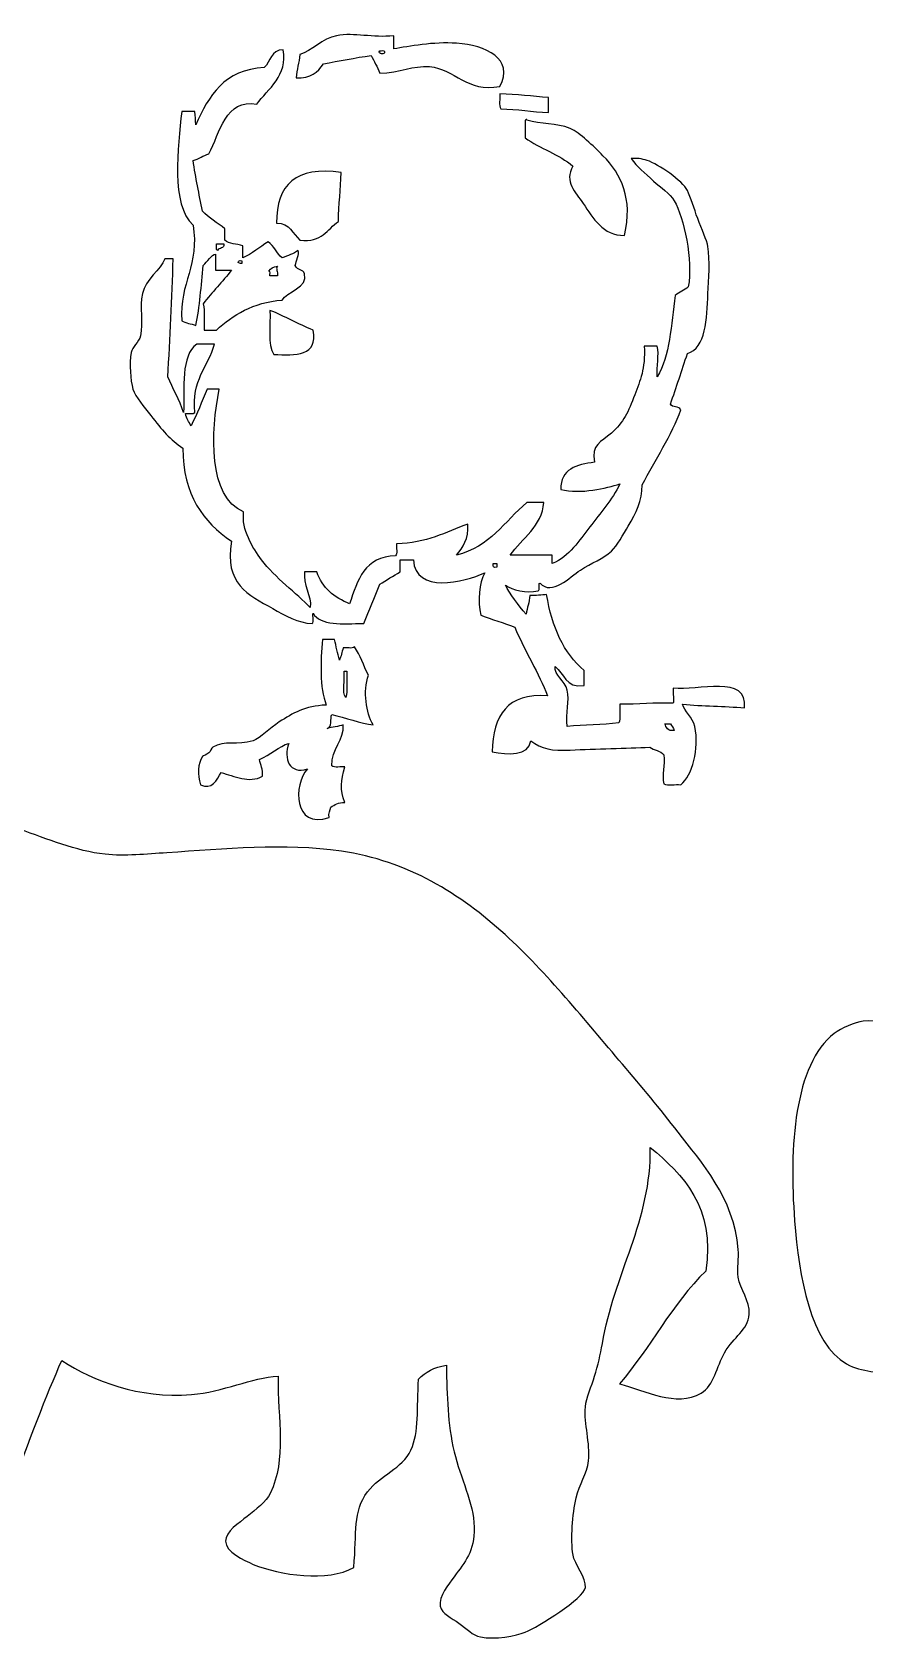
# Model space of a CAD drawing. Header units: centimetres. Extents: x -66 to 65, y -66 to 66.
# Drawn here: x -60.59 to -55.47, y -7.45 to 2.44 of the extents above; entities that cross this region are included whole.
import ezdxf

# ---------------------------------------------------------------- set-up
doc = ezdxf.new("R2010")
doc.units = ezdxf.units.CM
doc.header["$MEASUREMENT"] = 0
doc.layers.add('Layer 1', color=7, linetype='Continuous')

msp = doc.modelspace()

# ---------------------------------------------------------------- linework, layer by layer
at = {"layer": 'Layer 1'}
for points, knots in [([(-58.36535, 2.41344), (-58.36535, 2.38653), (-58.36535, 2.35965), (-58.36535, 2.33277), (-58.36535, 2.33277), (-58.27235, 2.34851), (-58.11958, 2.37677), (-57.97927, 2.36735), (-57.97927, 2.36735), (-57.8016, 2.35544), (-57.62097, 2.27059), (-57.71421, 2.10229), (-57.71421, 2.10229), (-57.91693, 2.06213), (-57.98768, 2.20966), (-58.14635, 2.22328), (-58.14635, 2.22328), (-58.24676, 2.23191), (-58.3268, 2.18711), (-58.45173, 2.18296), (-58.45173, 2.18296), (-58.46512, 2.22336), (-58.48697, 2.25527), (-58.50359, 2.29244), (-58.50359, 2.29244), (-58.60403, 2.27762), (-58.70084, 2.25921), (-58.79744, 2.24058), (-58.79744, 2.24058), (-58.82938, 2.18798), (-58.87737, 2.15147), (-58.96455, 2.15417), (-58.96455, 2.15417), (-58.96127, 2.20658), (-58.94629, 2.2473), (-58.94148, 2.29818), (-58.94148, 2.29818), (-58.87163, 2.31879), (-58.80091, 2.39676), (-58.71674, 2.41343), (-58.71674, 2.41343), (-58.60604, 2.4354), (-58.49513, 2.39746), (-58.36535, 2.41344)], [0, 0, 0, 0, 0.0833333, 0.0833333, 0.0833333, 0.0833333, 0.1666667, 0.1666667, 0.1666667, 0.1666667, 0.25, 0.25, 0.25, 0.25, 0.3333333, 0.3333333, 0.3333333, 0.3333333, 0.4166667, 0.4166667, 0.4166667, 0.4166667, 0.5, 0.5, 0.5, 0.5, 0.5833333, 0.5833333, 0.5833333, 0.5833333, 0.6666667, 0.6666667, 0.6666667, 0.6666667, 0.75, 0.75, 0.75, 0.75, 0.8333333, 0.8333333, 0.8333333, 0.8333333, 1, 1, 1, 1]), ([(-59.04525, 2.32703), (-59.0131, 2.17357), (-59.13875, 2.08406), (-59.20659, 1.99281), (-59.20659, 1.99281), (-59.39865, 2.02988), (-59.43411, 1.81411), (-59.50046, 1.68743), (-59.50046, 1.68743), (-59.53594, 1.67685), (-59.56118, 1.65597), (-59.59841, 1.64711), (-59.59841, 1.64711), (-59.58206, 1.54054), (-59.56044, 1.43925), (-59.54081, 1.33596), (-59.54081, 1.33596), (-59.50014, 1.29402), (-59.44826, 1.26333), (-59.40251, 1.22645), (-59.40251, 1.22645), (-59.40251, 1.20343), (-59.40251, 1.18036), (-59.40251, 1.15734), (-59.40251, 1.15734), (-59.37825, 1.13358), (-59.33044, 1.13337), (-59.29303, 1.12276), (-59.29303, 1.12276), (-59.29303, 1.09781), (-59.29303, 1.07283), (-59.29303, 1.04786), (-59.29303, 1.04786), (-59.23432, 1.07366), (-59.19042, 1.1143), (-59.13745, 1.14581), (-59.13745, 1.14581), (-59.09996, 1.12184), (-59.08432, 1.07599), (-59.05104, 1.04786), (-59.05104, 1.04786), (-59.01656, 1.06141), (-58.98034, 1.07318), (-58.95309, 1.09395), (-58.95309, 1.09395), (-58.94317, 1.07045), (-58.96484, 1.02902), (-58.97037, 1.00174), (-58.97037, 1.00174), (-58.95727, 0.96663), (-58.9215, 0.97975), (-58.91274, 0.94991), (-58.91274, 0.94991), (-58.8889, 0.86884), (-59.02458, 0.83855), (-59.05104, 0.78857), (-59.05104, 0.78857), (-59.23254, 0.77415), (-59.351, 0.69673), (-59.45437, 0.60418), (-59.45437, 0.60418), (-59.47935, 0.60418), (-59.5043, 0.60418), (-59.52927, 0.60418), (-59.52927, 0.60418), (-59.53125, 0.65792), (-59.52427, 0.7206), (-59.53504, 0.76552), (-59.53504, 0.76552), (-59.48183, 0.83905), (-59.41627, 0.9003), (-59.36219, 0.97295), (-59.36219, 0.97295), (-59.39484, 0.97295), (-59.42749, 0.97295), (-59.46017, 0.97295), (-59.46017, 0.97295), (-59.46017, 1.00557), (-59.46017, 1.03828), (-59.46017, 1.0709), (-59.46017, 1.0709), (-59.48171, 1.06738), (-59.51351, 1.02444), (-59.53507, 1.00174), (-59.53507, 1.00174), (-59.54925, 0.87765), (-59.556, 0.74613), (-59.58119, 0.63302), (-59.58119, 0.63302), (-59.61011, 0.64247), (-59.64363, 0.64739), (-59.6676, 0.66181), (-59.6676, 0.66181), (-59.68231, 0.89472), (-59.55682, 1.00765), (-59.59846, 1.24953), (-59.59846, 1.24953), (-59.73517, 1.37224), (-59.69173, 1.73017), (-59.6676, 1.94673), (-59.6676, 1.94673), (-59.64072, 1.94673), (-59.61384, 1.94673), (-59.58693, 1.94673), (-59.58693, 1.94673), (-59.58431, 1.91114), (-59.58256, 1.90633), (-59.58119, 1.86606), (-59.58119, 1.86606), (-59.50203, 2.04431), (-59.40659, 2.20623), (-59.16056, 2.21756), (-59.16056, 2.21756), (-59.1232, 2.25517), (-59.11984, 2.32668), (-59.04525, 2.32703)], [0, 0, 0, 0, 0.0333333, 0.0333333, 0.0333333, 0.0333333, 0.0666667, 0.0666667, 0.0666667, 0.0666667, 0.1, 0.1, 0.1, 0.1, 0.1333333, 0.1333333, 0.1333333, 0.1333333, 0.1666667, 0.1666667, 0.1666667, 0.1666667, 0.2, 0.2, 0.2, 0.2, 0.2333333, 0.2333333, 0.2333333, 0.2333333, 0.2666667, 0.2666667, 0.2666667, 0.2666667, 0.3, 0.3, 0.3, 0.3, 0.3333333, 0.3333333, 0.3333333, 0.3333333, 0.3666667, 0.3666667, 0.3666667, 0.3666667, 0.4, 0.4, 0.4, 0.4, 0.4333333, 0.4333333, 0.4333333, 0.4333333, 0.4666667, 0.4666667, 0.4666667, 0.4666667, 0.5, 0.5, 0.5, 0.5, 0.5333333, 0.5333333, 0.5333333, 0.5333333, 0.5666667, 0.5666667, 0.5666667, 0.5666667, 0.6, 0.6, 0.6, 0.6, 0.6333333, 0.6333333, 0.6333333, 0.6333333, 0.6666667, 0.6666667, 0.6666667, 0.6666667, 0.7, 0.7, 0.7, 0.7, 0.7333333, 0.7333333, 0.7333333, 0.7333333, 0.7666667, 0.7666667, 0.7666667, 0.7666667, 0.8, 0.8, 0.8, 0.8, 0.8333333, 0.8333333, 0.8333333, 0.8333333, 0.8666667, 0.8666667, 0.8666667, 0.8666667, 0.9, 0.9, 0.9, 0.9, 0.9333333, 0.9333333, 0.9333333, 0.9333333, 1, 1, 1, 1]), ([(-58.42295, 2.31549), (-58.42194, 2.32798), (-58.44335, 2.31811), (-58.45174, 2.32126), (-58.45174, 2.32126), (-58.46486, 2.29843), (-58.41647, 2.29573), (-58.42295, 2.31549)], [0, 0, 0, 0, 0.3333333, 0.3333333, 0.3333333, 0.3333333, 1, 1, 1, 1]), ([(-57.71421, 2.0562), (-57.61057, 2.05226), (-57.51247, 2.04281), (-57.4146, 2.03315), (-57.4146, 2.03315), (-57.4146, 2.00243), (-57.4146, 1.97169), (-57.4146, 1.94094), (-57.4146, 1.94094), (-57.51501, 1.94615), (-57.60484, 1.96195), (-57.70845, 1.96399), (-57.70845, 1.96399), (-57.72043, 1.98468), (-57.71146, 2.02633), (-57.71421, 2.0562)], [0, 0, 0, 0, 0.2, 0.2, 0.2, 0.2, 0.4, 0.4, 0.4, 0.4, 0.6, 0.6, 0.6, 0.6, 1, 1, 1, 1]), ([(-56.94787, 1.18612), (-57.08064, 1.18511), (-57.1411, 1.29256), (-57.20142, 1.38202), (-57.20142, 1.38202), (-57.24931, 1.45306), (-57.32061, 1.51484), (-57.26479, 1.6125), (-57.26479, 1.6125), (-57.34985, 1.68301), (-57.4668, 1.72167), (-57.55864, 1.78538), (-57.55864, 1.78538), (-57.55864, 1.82187), (-57.55864, 1.85833), (-57.55864, 1.89486), (-57.55864, 1.89486), (-57.55353, 1.89838), (-57.54835, 1.90182), (-57.5471, 1.89486), (-57.5471, 1.89486), (-57.46198, 1.86655), (-57.36496, 1.87965), (-57.28207, 1.84298), (-57.28207, 1.84298), (-57.2196, 1.81536), (-57.14041, 1.73593), (-57.0804, 1.67592), (-57.0804, 1.67592), (-56.96549, 1.56098), (-56.89583, 1.41324), (-56.94787, 1.18612)], [0, 0, 0, 0, 0.1111111, 0.1111111, 0.1111111, 0.1111111, 0.2222222, 0.2222222, 0.2222222, 0.2222222, 0.3333333, 0.3333333, 0.3333333, 0.3333333, 0.4444444, 0.4444444, 0.4444444, 0.4444444, 0.5555556, 0.5555556, 0.5555556, 0.5555556, 0.6666667, 0.6666667, 0.6666667, 0.6666667, 0.7777778, 0.7777778, 0.7777778, 0.7777778, 1, 1, 1, 1]), ([(-56.90752, 1.65861), (-56.87955, 1.66242), (-56.83698, 1.65665), (-56.80957, 1.64707), (-56.80957, 1.64707), (-56.73737, 1.62191), (-56.59005, 1.52192), (-56.56184, 1.46268), (-56.56184, 1.46268), (-56.54102, 1.41908), (-56.52059, 1.35071), (-56.49842, 1.28985), (-56.49842, 1.28985), (-56.47487, 1.22511), (-56.44156, 1.15682), (-56.43505, 1.11697), (-56.43505, 1.11697), (-56.42164, 1.03463), (-56.43129, 0.91425), (-56.43505, 0.82884), (-56.43505, 0.82884), (-56.44198, 0.67139), (-56.44849, 0.49502), (-56.56184, 0.46006), (-56.56184, 0.46006), (-56.59478, 0.35476), (-56.63037, 0.25207), (-56.66553, 0.14894), (-56.66553, 0.14894), (-56.65566, 0.12619), (-56.61206, 0.13714), (-56.60214, 0.11433), (-56.60214, 0.11433), (-56.65672, -0.0405), (-56.76052, -0.19589), (-56.83839, -0.34663), (-56.83839, -0.34663), (-56.83992, -0.44775), (-56.87506, -0.51697), (-56.92486, -0.60015), (-56.92486, -0.60015), (-56.95513, -0.65074), (-56.99336, -0.7221), (-57.02855, -0.75575), (-57.02855, -0.75575), (-57.07541, -0.80044), (-57.15256, -0.82758), (-57.21871, -0.87095), (-57.21871, -0.87095), (-57.28409, -0.91381), (-57.39484, -1.03137), (-57.46649, -0.95162), (-57.46649, -0.95162), (-57.48313, -0.95419), (-57.46138, -0.99517), (-57.478, -0.99771), (-57.478, -0.99771), (-57.55147, -1.01493), (-57.63752, -0.99623), (-57.67969, -0.9631), (-57.67969, -0.9631), (-57.65384, -1.01607), (-57.59762, -1.08846), (-57.55293, -1.14175), (-57.55293, -1.14175), (-57.54528, -1.10331), (-57.53221, -1.07029), (-57.52988, -1.02652), (-57.52988, -1.02652), (-57.49197, -1.02792), (-57.45715, -1.02626), (-57.42616, -1.02075), (-57.42616, -1.02075), (-57.3942, -1.2212), (-57.32223, -1.38164), (-57.19568, -1.48748), (-57.19568, -1.48748), (-57.19568, -1.51822), (-57.19568, -1.54897), (-57.19568, -1.57966), (-57.19568, -1.57966), (-57.31265, -1.59874), (-57.31704, -1.50515), (-57.3743, -1.46443), (-57.3743, -1.46443), (-57.38385, -1.5161), (-57.313, -1.55045), (-57.2994, -1.6085), (-57.2994, -1.6085), (-57.28345, -1.67645), (-57.31094, -1.74772), (-57.2994, -1.83318), (-57.2994, -1.83318), (-57.19761, -1.82164), (-57.08265, -1.82331), (-56.98248, -1.81016), (-56.98248, -1.81016), (-56.96912, -1.78315), (-56.98047, -1.73147), (-56.97671, -1.69491), (-56.97671, -1.69491), (-56.86307, -1.69719), (-56.76414, -1.68472), (-56.64826, -1.68917), (-56.64826, -1.68917), (-56.64249, -1.67546), (-56.65218, -1.62795), (-56.64826, -1.59699), (-56.64826, -1.59699), (-56.49959, -1.61384), (-56.18738, -1.51089), (-56.21037, -1.71798), (-56.21037, -1.71798), (-56.33345, -1.70663), (-56.46945, -1.70819), (-56.59066, -1.69491), (-56.59066, -1.69491), (-56.58487, -1.73854), (-56.52748, -1.7764), (-56.51576, -1.83321), (-56.51576, -1.83321), (-56.48779, -1.96854), (-56.53113, -2.13515), (-56.60217, -2.19048), (-56.60217, -2.19048), (-56.63572, -2.18752), (-56.68165, -2.19696), (-56.70589, -2.18471), (-56.70589, -2.18471), (-56.71909, -2.13081), (-56.69912, -2.0716), (-56.70589, -2.00606), (-56.70589, -2.00606), (-56.72542, -1.98145), (-56.76685, -1.97868), (-56.79233, -1.96002), (-56.79233, -1.96002), (-56.93753, -1.96616), (-57.1206, -1.97015), (-57.2821, -1.97727), (-57.2821, -1.97727), (-57.39484, -1.98224), (-57.45598, -1.97174), (-57.52409, -1.91964), (-57.52409, -1.91964), (-57.53557, -2.01529), (-57.66765, -2.00629), (-57.76034, -1.98878), (-57.76034, -1.98878), (-57.75627, -1.76431), (-57.66657, -1.62545), (-57.42038, -1.64308), (-57.42038, -1.64308), (-57.4716, -1.50992), (-57.56124, -1.36521), (-57.62205, -1.22245), (-57.62205, -1.22245), (-57.68894, -1.19522), (-57.76368, -1.17583), (-57.82946, -1.14752), (-57.82946, -1.14752), (-57.85023, -1.06267), (-57.84192, -0.94985), (-57.80641, -0.88825), (-57.80641, -0.88825), (-57.9337, -0.9449), (-58.23464, -1.01972), (-58.24432, -0.80758), (-58.24432, -0.80758), (-58.2712, -0.80758), (-58.29811, -0.80758), (-58.32497, -0.80758), (-58.32497, -0.80758), (-58.32497, -0.83253), (-58.32497, -0.85751), (-58.32497, -0.88251), (-58.32497, -0.88251), (-58.36958, -0.90511), (-58.40768, -0.93424), (-58.45176, -0.95739), (-58.45176, -0.95739), (-58.48089, -1.04163), (-58.51836, -1.11744), (-58.54974, -1.19938), (-58.54974, -1.19938), (-58.68219, -1.20139), (-58.81546, -1.21401), (-58.86089, -1.13601), (-58.86089, -1.13601), (-58.86451, -1.15538), (-58.85346, -1.18951), (-58.86663, -1.19938), (-58.86663, -1.19938), (-58.95236, -1.19761), (-59.03469, -1.14898), (-59.10864, -1.1072), (-59.10864, -1.1072), (-59.25998, -1.02174), (-59.4086, -0.95718), (-59.36219, -0.69233), (-59.36219, -0.69233), (-59.53658, -0.57668), (-59.65858, -0.40867), (-59.66183, -0.12186), (-59.66183, -0.12186), (-59.73689, -0.06955), (-59.79055, -0.00946), (-59.85773, 0.07978), (-59.85773, 0.07978), (-59.89742, 0.13249), (-59.95171, 0.19022), (-59.96721, 0.24115), (-59.96721, 0.24115), (-59.98377, 0.29565), (-59.98949, 0.39739), (-59.97875, 0.46586), (-59.97875, 0.46586), (-59.97327, 0.50063), (-59.93038, 0.52984), (-59.92112, 0.56958), (-59.92112, 0.56958), (-59.90278, 0.64824), (-59.92818, 0.746), (-59.90961, 0.82885), (-59.90961, 0.82885), (-59.89053, 0.91381), (-59.79486, 0.97815), (-59.77129, 1.04208), (-59.77129, 1.04208), (-59.75401, 1.04208), (-59.73671, 1.04208), (-59.71946, 1.04208), (-59.71946, 1.04208), (-59.72975, 0.79887), (-59.73782, 0.55337), (-59.75404, 0.31606), (-59.75404, 0.31606), (-59.72052, 0.24391), (-59.68303, 0.17575), (-59.65606, 0.09712), (-59.65606, 0.09712), (-59.65151, 0.24351), (-59.67426, 0.44851), (-59.57539, 0.5177), (-59.57539, 0.5177), (-59.5389, 0.5177), (-59.50242, 0.5177), (-59.46591, 0.5177), (-59.46591, 0.5177), (-59.50584, 0.3771), (-59.60812, 0.29886), (-59.5869, 0.09712), (-59.5869, 0.09712), (-59.59785, 0.08688), (-59.62497, 0.09289), (-59.64455, 0.09138), (-59.64455, 0.09138), (-59.63973, 0.05966), (-59.62434, 0.03857), (-59.60997, 0.01645), (-59.60997, 0.01645), (-59.57356, 0.0876), (-59.54359, 0.16517), (-59.51199, 0.24116), (-59.51199, 0.24116), (-59.48704, 0.24116), (-59.46204, 0.24116), (-59.43709, 0.24116), (-59.43709, 0.24116), (-59.4889, -0.01969), (-59.50728, -0.42443), (-59.28726, -0.51364), (-59.28726, -0.51364), (-59.30234, -0.61984), (-59.23135, -0.73671), (-59.1778, -0.80751), (-59.1778, -0.80751), (-59.0944, -0.91779), (-58.96277, -1.01494), (-58.87816, -1.10133), (-58.87816, -1.10133), (-58.8694, -1.03338), (-58.92515, -0.95457), (-58.91274, -0.88244), (-58.91274, -0.88244), (-58.88779, -0.88244), (-58.86279, -0.88244), (-58.83781, -0.88244), (-58.83781, -0.88244), (-58.80368, -0.98079), (-58.73142, -1.04103), (-58.63614, -1.07834), (-58.63614, -1.07834), (-58.58926, -0.93316), (-58.54404, -0.78627), (-58.3538, -0.78447), (-58.3538, -0.78447), (-58.34054, -0.77082), (-58.35174, -0.73274), (-58.34803, -0.70957), (-58.34803, -0.70957), (-58.16462, -0.70671), (-58.04699, -0.63803), (-57.91014, -0.58858), (-57.91014, -0.58858), (-57.9054, -0.67973), (-57.93911, -0.73246), (-57.97928, -0.77874), (-57.97928, -0.77874), (-57.77555, -0.73085), (-57.68525, -0.56959), (-57.54714, -0.45605), (-57.54714, -0.45605), (-57.51259, -0.45605), (-57.478, -0.45605), (-57.44345, -0.45605), (-57.44345, -0.45605), (-57.45337, -0.6008), (-57.57871, -0.67732), (-57.65088, -0.77874), (-57.65088, -0.77874), (-57.56444, -0.77874), (-57.478, -0.77874), (-57.39159, -0.77874), (-57.39159, -0.77874), (-57.39159, -0.79602), (-57.39159, -0.81335), (-57.39159, -0.8306), (-57.39159, -0.8306), (-57.28689, -0.78766), (-57.22456, -0.68894), (-57.16111, -0.60586), (-57.16111, -0.60586), (-57.09653, -0.52138), (-57.023, -0.43936), (-56.97672, -0.3408), (-56.97672, -0.3408), (-57.05879, -0.36861), (-57.215, -0.40568), (-57.33973, -0.37538), (-57.33973, -0.37538), (-57.34169, -0.24857), (-57.24218, -0.22324), (-57.1323, -0.20832), (-57.1323, -0.20832), (-57.15585, -0.09794), (-57.08975, -0.08534), (-57.02858, -0.02967), (-57.02858, -0.02967), (-56.95534, 0.03695), (-56.9237, 0.10008), (-56.88454, 0.20655), (-56.88454, 0.20655), (-56.85099, 0.29786), (-56.81929, 0.36183), (-56.82691, 0.50616), (-56.82691, 0.50616), (-56.80003, 0.50616), (-56.77315, 0.50616), (-56.74624, 0.50616), (-56.74624, 0.50616), (-56.73269, 0.44848), (-56.7532, 0.38525), (-56.74624, 0.31603), (-56.74624, 0.31603), (-56.67094, 0.4443), (-56.65985, 0.63678), (-56.63676, 0.81734), (-56.63676, 0.81734), (-56.6111, 0.83583), (-56.58178, 0.8507), (-56.55611, 0.86917), (-56.55611, 0.86917), (-56.52547, 1.03366), (-56.58291, 1.29526), (-56.64255, 1.39929), (-56.64255, 1.39929), (-56.66774, 1.44324), (-56.72719, 1.48142), (-56.76931, 1.52028), (-56.76931, 1.52028), (-56.82214, 1.56913), (-56.87178, 1.6085), (-56.90752, 1.65861)], [0, 0, 0, 0, 0.0103093, 0.0103093, 0.0103093, 0.0103093, 0.0206186, 0.0206186, 0.0206186, 0.0206186, 0.0309278, 0.0309278, 0.0309278, 0.0309278, 0.0412371, 0.0412371, 0.0412371, 0.0412371, 0.0515464, 0.0515464, 0.0515464, 0.0515464, 0.0618557, 0.0618557, 0.0618557, 0.0618557, 0.0721649, 0.0721649, 0.0721649, 0.0721649, 0.0824742, 0.0824742, 0.0824742, 0.0824742, 0.0927835, 0.0927835, 0.0927835, 0.0927835, 0.1030928, 0.1030928, 0.1030928, 0.1030928, 0.1134021, 0.1134021, 0.1134021, 0.1134021, 0.1237113, 0.1237113, 0.1237113, 0.1237113, 0.1340206, 0.1340206, 0.1340206, 0.1340206, 0.1443299, 0.1443299, 0.1443299, 0.1443299, 0.1546392, 0.1546392, 0.1546392, 0.1546392, 0.1649485, 0.1649485, 0.1649485, 0.1649485, 0.1752577, 0.1752577, 0.1752577, 0.1752577, 0.185567, 0.185567, 0.185567, 0.185567, 0.1958763, 0.1958763, 0.1958763, 0.1958763, 0.2061856, 0.2061856, 0.2061856, 0.2061856, 0.2164948, 0.2164948, 0.2164948, 0.2164948, 0.2268041, 0.2268041, 0.2268041, 0.2268041, 0.2371134, 0.2371134, 0.2371134, 0.2371134, 0.2474227, 0.2474227, 0.2474227, 0.2474227, 0.257732, 0.257732, 0.257732, 0.257732, 0.2680412, 0.2680412, 0.2680412, 0.2680412, 0.2783505, 0.2783505, 0.2783505, 0.2783505, 0.2886598, 0.2886598, 0.2886598, 0.2886598, 0.2989691, 0.2989691, 0.2989691, 0.2989691, 0.3092784, 0.3092784, 0.3092784, 0.3092784, 0.3195876, 0.3195876, 0.3195876, 0.3195876, 0.3298969, 0.3298969, 0.3298969, 0.3298969, 0.3402062, 0.3402062, 0.3402062, 0.3402062, 0.3505155, 0.3505155, 0.3505155, 0.3505155, 0.3608247, 0.3608247, 0.3608247, 0.3608247, 0.371134, 0.371134, 0.371134, 0.371134, 0.3814433, 0.3814433, 0.3814433, 0.3814433, 0.3917526, 0.3917526, 0.3917526, 0.3917526, 0.4020619, 0.4020619, 0.4020619, 0.4020619, 0.4123711, 0.4123711, 0.4123711, 0.4123711, 0.4226804, 0.4226804, 0.4226804, 0.4226804, 0.4329897, 0.4329897, 0.4329897, 0.4329897, 0.443299, 0.443299, 0.443299, 0.443299, 0.4536082, 0.4536082, 0.4536082, 0.4536082, 0.4639175, 0.4639175, 0.4639175, 0.4639175, 0.4742268, 0.4742268, 0.4742268, 0.4742268, 0.4845361, 0.4845361, 0.4845361, 0.4845361, 0.4948454, 0.4948454, 0.4948454, 0.4948454, 0.5051546, 0.5051546, 0.5051546, 0.5051546, 0.5154639, 0.5154639, 0.5154639, 0.5154639, 0.5257732, 0.5257732, 0.5257732, 0.5257732, 0.5360825, 0.5360825, 0.5360825, 0.5360825, 0.5463918, 0.5463918, 0.5463918, 0.5463918, 0.556701, 0.556701, 0.556701, 0.556701, 0.5670103, 0.5670103, 0.5670103, 0.5670103, 0.5773196, 0.5773196, 0.5773196, 0.5773196, 0.5876289, 0.5876289, 0.5876289, 0.5876289, 0.5979381, 0.5979381, 0.5979381, 0.5979381, 0.6082474, 0.6082474, 0.6082474, 0.6082474, 0.6185567, 0.6185567, 0.6185567, 0.6185567, 0.628866, 0.628866, 0.628866, 0.628866, 0.6391753, 0.6391753, 0.6391753, 0.6391753, 0.6494845, 0.6494845, 0.6494845, 0.6494845, 0.6597938, 0.6597938, 0.6597938, 0.6597938, 0.6701031, 0.6701031, 0.6701031, 0.6701031, 0.6804124, 0.6804124, 0.6804124, 0.6804124, 0.6907216, 0.6907216, 0.6907216, 0.6907216, 0.7010309, 0.7010309, 0.7010309, 0.7010309, 0.7113402, 0.7113402, 0.7113402, 0.7113402, 0.7216495, 0.7216495, 0.7216495, 0.7216495, 0.7319588, 0.7319588, 0.7319588, 0.7319588, 0.742268, 0.742268, 0.742268, 0.742268, 0.7525773, 0.7525773, 0.7525773, 0.7525773, 0.7628866, 0.7628866, 0.7628866, 0.7628866, 0.7731959, 0.7731959, 0.7731959, 0.7731959, 0.7835052, 0.7835052, 0.7835052, 0.7835052, 0.7938144, 0.7938144, 0.7938144, 0.7938144, 0.8041237, 0.8041237, 0.8041237, 0.8041237, 0.814433, 0.814433, 0.814433, 0.814433, 0.8247423, 0.8247423, 0.8247423, 0.8247423, 0.8350515, 0.8350515, 0.8350515, 0.8350515, 0.8453608, 0.8453608, 0.8453608, 0.8453608, 0.8556701, 0.8556701, 0.8556701, 0.8556701, 0.8659794, 0.8659794, 0.8659794, 0.8659794, 0.8762887, 0.8762887, 0.8762887, 0.8762887, 0.8865979, 0.8865979, 0.8865979, 0.8865979, 0.8969072, 0.8969072, 0.8969072, 0.8969072, 0.9072165, 0.9072165, 0.9072165, 0.9072165, 0.9175258, 0.9175258, 0.9175258, 0.9175258, 0.9278351, 0.9278351, 0.9278351, 0.9278351, 0.9381443, 0.9381443, 0.9381443, 0.9381443, 0.9484536, 0.9484536, 0.9484536, 0.9484536, 0.9587629, 0.9587629, 0.9587629, 0.9587629, 0.9690722, 0.9690722, 0.9690722, 0.9690722, 0.9793814, 0.9793814, 0.9793814, 0.9793814, 1, 1, 1, 1]), ([(-58.68801, 1.5722), (-58.69042, 1.46896), (-58.70447, 1.37739), (-58.70529, 1.27256), (-58.70529, 1.27256), (-58.77339, 1.22353), (-58.807, 1.13998), (-58.94154, 1.15733), (-58.94154, 1.15733), (-58.98737, 1.19408), (-59.00044, 1.26361), (-59.08558, 1.26105), (-59.08558, 1.26105), (-59.08594, 1.49764), (-58.96704, 1.61498), (-58.68801, 1.5722)], [0, 0, 0, 0, 0.2, 0.2, 0.2, 0.2, 0.4, 0.4, 0.4, 0.4, 0.6, 0.6, 0.6, 0.6, 1, 1, 1, 1]), ([(-59.44861, 1.09394), (-59.43935, 1.11159), (-59.40321, 1.10235), (-59.40826, 1.13429), (-59.40826, 1.13429), (-59.42363, 1.13429), (-59.439, 1.13429), (-59.45438, 1.13429), (-59.45438, 1.13429), (-59.45091, 1.12233), (-59.46147, 1.09642), (-59.44861, 1.09394)], [0, 0, 0, 0, 0.25, 0.25, 0.25, 0.25, 0.5, 0.5, 0.5, 0.5, 1, 1, 1, 1]), ([(-59.32182, 1.01903), (-59.31404, 1.01723), (-59.31081, 1.01083), (-59.29877, 1.01326), (-59.29877, 1.01326), (-59.29877, 1.01903), (-59.29877, 1.0248), (-59.29877, 1.03056), (-59.29877, 1.03056), (-59.3119, 1.03216), (-59.32044, 1.02917), (-59.32182, 1.01903)], [0, 0, 0, 0, 0.25, 0.25, 0.25, 0.25, 0.5, 0.5, 0.5, 0.5, 1, 1, 1, 1]), ([(-59.13169, 0.96715), (-59.11918, 0.96813), (-59.12907, 0.94672), (-59.12592, 0.93836), (-59.12592, 0.93836), (-59.11055, 0.93836), (-59.09518, 0.93836), (-59.07983, 0.93836), (-59.07983, 0.93836), (-59.07351, 0.964), (-59.09372, 0.98035), (-59.07983, 0.99599), (-59.07983, 0.99599), (-59.10465, 0.99392), (-59.12171, 0.98408), (-59.13169, 0.96715)], [0, 0, 0, 0, 0.2, 0.2, 0.2, 0.2, 0.4, 0.4, 0.4, 0.4, 0.6, 0.6, 0.6, 0.6, 1, 1, 1, 1]), ([(-59.12592, 0.72519), (-59.03318, 0.68923), (-58.95259, 0.64111), (-58.86089, 0.60417), (-58.86089, 0.60417), (-58.82874, 0.44145), (-58.96723, 0.44928), (-59.10288, 0.45436), (-59.10288, 0.45436), (-59.14198, 0.5132), (-59.12058, 0.63258), (-59.12592, 0.72519)], [0, 0, 0, 0, 0.25, 0.25, 0.25, 0.25, 0.5, 0.5, 0.5, 0.5, 1, 1, 1, 1]), ([(-57.73151, -0.85364), (-57.73151, -0.84594), (-57.73151, -0.83829), (-57.73151, -0.83059), (-57.73151, -0.83059), (-57.73918, -0.83059), (-57.74688, -0.83059), (-57.75456, -0.83059), (-57.75456, -0.83059), (-57.75903, -0.85043), (-57.75133, -0.85813), (-57.73151, -0.85364)], [0, 0, 0, 0, 0.25, 0.25, 0.25, 0.25, 0.5, 0.5, 0.5, 0.5, 1, 1, 1, 1]), ([(-58.72833, -1.29732), (-58.71989, -1.34069), (-58.70928, -1.38196), (-58.69954, -1.42408), (-58.69954, -1.42408), (-58.68806, -1.40289), (-58.68369, -1.3746), (-58.67647, -1.34915), (-58.67647, -1.34915), (-58.65517, -1.34547), (-58.61908, -1.35658), (-58.60733, -1.34341), (-58.60733, -1.34341), (-58.5696, -1.39209), (-58.55208, -1.46099), (-58.52092, -1.51626), (-58.52092, -1.51626), (-58.55465, -1.61842), (-58.53579, -1.74809), (-58.49211, -1.82162), (-58.49211, -1.82162), (-58.56715, -1.81384), (-58.66359, -1.7782), (-58.74563, -1.75825), (-58.74563, -1.75825), (-58.75687, -1.78542), (-58.74314, -1.83757), (-58.77442, -1.84466), (-58.77442, -1.84466), (-58.74383, -1.83495), (-58.70386, -1.83458), (-58.67647, -1.82161), (-58.67647, -1.82161), (-58.66612, -1.91654), (-58.74897, -1.96811), (-58.74563, -2.07519), (-58.74563, -2.07519), (-58.7301, -2.08847), (-58.69004, -2.0772), (-58.66496, -2.08093), (-58.66496, -2.08093), (-58.68928, -2.16496), (-58.69742, -2.2191), (-58.66496, -2.29987), (-58.66496, -2.29987), (-58.70637, -2.29691), (-58.72809, -2.31358), (-58.7514, -2.32871), (-58.7514, -2.32871), (-58.75674, -2.34829), (-58.76754, -2.3625), (-58.76294, -2.39208), (-58.76294, -2.39208), (-58.98194, -2.46418), (-58.98347, -2.19163), (-58.89547, -2.09247), (-58.89547, -2.09247), (-59.00548, -2.13036), (-59.04401, -2.02881), (-59.0107, -1.93687), (-59.0107, -1.93687), (-59.06568, -1.95108), (-59.12683, -2.00897), (-59.18929, -2.03485), (-59.18929, -2.03485), (-59.18487, -2.07075), (-59.16693, -2.09319), (-59.17201, -2.13857), (-59.17201, -2.13857), (-59.25226, -2.18384), (-59.34714, -2.13733), (-59.42556, -2.11552), (-59.42556, -2.11552), (-59.44802, -2.15867), (-59.48591, -2.22709), (-59.55232, -2.19042), (-59.55232, -2.19042), (-59.56896, -2.12798), (-59.57029, -2.06088), (-59.54081, -2.01754), (-59.54081, -2.01754), (-59.53404, -2.00762), (-59.51671, -2.00913), (-59.50046, -1.99449), (-59.50046, -1.99449), (-59.49033, -1.98544), (-59.48623, -1.96562), (-59.47739, -1.95996), (-59.47739, -1.95996), (-59.40632, -1.91403), (-59.32528, -1.95086), (-59.22963, -1.91961), (-59.22963, -1.91961), (-59.18312, -1.90437), (-59.12628, -1.84127), (-59.06829, -1.80438), (-59.06829, -1.80438), (-58.98331, -1.75033), (-58.91279, -1.70685), (-58.78019, -1.70066), (-58.78019, -1.70066), (-58.82221, -1.59234), (-58.81435, -1.43137), (-58.80324, -1.29733), (-58.80324, -1.29733), (-58.77828, -1.29732), (-58.75331, -1.29732), (-58.72833, -1.29732)], [0, 0, 0, 0, 0.0357143, 0.0357143, 0.0357143, 0.0357143, 0.0714286, 0.0714286, 0.0714286, 0.0714286, 0.1071429, 0.1071429, 0.1071429, 0.1071429, 0.1428571, 0.1428571, 0.1428571, 0.1428571, 0.1785714, 0.1785714, 0.1785714, 0.1785714, 0.2142857, 0.2142857, 0.2142857, 0.2142857, 0.25, 0.25, 0.25, 0.25, 0.2857143, 0.2857143, 0.2857143, 0.2857143, 0.3214286, 0.3214286, 0.3214286, 0.3214286, 0.3571429, 0.3571429, 0.3571429, 0.3571429, 0.3928571, 0.3928571, 0.3928571, 0.3928571, 0.4285714, 0.4285714, 0.4285714, 0.4285714, 0.4642857, 0.4642857, 0.4642857, 0.4642857, 0.5, 0.5, 0.5, 0.5, 0.5357143, 0.5357143, 0.5357143, 0.5357143, 0.5714286, 0.5714286, 0.5714286, 0.5714286, 0.6071429, 0.6071429, 0.6071429, 0.6071429, 0.6428571, 0.6428571, 0.6428571, 0.6428571, 0.6785714, 0.6785714, 0.6785714, 0.6785714, 0.7142857, 0.7142857, 0.7142857, 0.7142857, 0.75, 0.75, 0.75, 0.75, 0.7857143, 0.7857143, 0.7857143, 0.7857143, 0.8214286, 0.8214286, 0.8214286, 0.8214286, 0.8571429, 0.8571429, 0.8571429, 0.8571429, 0.8928571, 0.8928571, 0.8928571, 0.8928571, 0.9285714, 0.9285714, 0.9285714, 0.9285714, 1, 1, 1, 1]), ([(-58.6592, -1.65456), (-58.64581, -1.61223), (-58.65724, -1.5451), (-58.65343, -1.49322), (-58.65343, -1.49322), (-58.6592, -1.49322), (-58.66497, -1.49322), (-58.67073, -1.49322), (-58.67073, -1.49322), (-58.66343, -1.54356), (-58.68552, -1.62331), (-58.6592, -1.65456)], [0, 0, 0, 0, 0.25, 0.25, 0.25, 0.25, 0.5, 0.5, 0.5, 0.5, 1, 1, 1, 1]), ([(-56.64249, -1.85619), (-56.64469, -1.83727), (-56.65934, -1.83082), (-56.66554, -1.81589), (-56.66554, -1.81589), (-56.67708, -1.81589), (-56.68859, -1.81589), (-56.70012, -1.81589), (-56.70012, -1.81589), (-56.69189, -1.84035), (-56.68183, -1.86292), (-56.64249, -1.85619)], [0, 0, 0, 0, 0.25, 0.25, 0.25, 0.25, 0.5, 0.5, 0.5, 0.5, 1, 1, 1, 1]), ([(-56.97938, -5.87244), (-56.78896, -5.6549), (-56.65616, -5.37973), (-56.44807, -5.17984), (-56.44807, -5.17984), (-56.38851, -4.78717), (-56.58968, -4.58442), (-56.78965, -4.4208), (-56.78965, -4.4208), (-56.78044, -4.86276), (-57.01497, -5.20566), (-57.08376, -5.62577), (-57.08376, -5.62577), (-57.09479, -5.69319), (-57.11189, -5.75965), (-57.13117, -5.825), (-57.13117, -5.825), (-57.14985, -5.88831), (-57.18327, -5.9574), (-57.18811, -6.01479), (-57.18811, -6.01479), (-57.19742, -6.12467), (-57.15678, -6.23233), (-57.16914, -6.34687), (-57.16914, -6.34687), (-57.1775, -6.42484), (-57.22629, -6.49027), (-57.24502, -6.57457), (-57.24502, -6.57457), (-57.2673, -6.67482), (-57.27878, -6.82749), (-57.26402, -6.92562), (-57.26402, -6.92562), (-57.256, -6.97859), (-57.17972, -7.06852), (-57.18811, -7.12488), (-57.18811, -7.12488), (-57.19811, -7.1923), (-57.47598, -7.36584), (-57.55816, -7.39999), (-57.55816, -7.39999), (-57.61338, -7.42298), (-57.74488, -7.44658), (-57.83327, -7.42846), (-57.83327, -7.42846), (-57.8796, -7.41899), (-57.91728, -7.37938), (-57.96609, -7.34308), (-57.96609, -7.34308), (-58.00747, -7.31228), (-58.07137, -7.28762), (-58.07997, -7.23873), (-58.07997, -7.23873), (-58.09029, -7.18026), (-58.0284, -7.10435), (-57.99456, -7.05847), (-57.99456, -7.05847), (-57.92672, -6.96634), (-57.86872, -6.90493), (-57.87124, -6.75486), (-57.87124, -6.75486), (-57.87381, -6.60169), (-57.95625, -6.45281), (-57.99456, -6.28993), (-57.99456, -6.28993), (-58.03488, -6.11856), (-58.03808, -5.95023), (-58.042, -5.75859), (-58.042, -5.75859), (-58.11682, -5.7692), (-58.17175, -5.79965), (-58.21279, -5.84397), (-58.21279, -5.84397), (-58.22525, -6.02775), (-58.20689, -6.16634), (-58.26023, -6.28045), (-58.26023, -6.28045), (-58.3136, -6.39462), (-58.44718, -6.43264), (-58.5259, -6.53662), (-58.5259, -6.53662), (-58.61932, -6.66005), (-58.58966, -6.7816), (-58.61128, -7.00155), (-58.61128, -7.00155), (-58.76627, -7.09299), (-59.06927, -7.04944), (-59.22802, -6.98255), (-59.22802, -6.98255), (-59.28721, -6.9576), (-59.39743, -6.90664), (-59.39878, -6.8402), (-59.39878, -6.8402), (-59.39997, -6.78191), (-59.3139, -6.7273), (-59.26596, -6.68843), (-59.26596, -6.68843), (-59.21127, -6.64406), (-59.14938, -6.59985), (-59.12364, -6.54608), (-59.12364, -6.54608), (-59.02323, -6.33621), (-59.07848, -6.09343), (-59.0762, -5.82498), (-59.0762, -5.82498), (-59.23691, -5.83337), (-59.41407, -5.92393), (-59.60751, -5.93886), (-59.60751, -5.93886), (-59.93649, -5.96421), (-60.2043, -5.8557), (-60.40449, -5.73013), (-60.40449, -5.73013), (-60.49434, -5.93034), (-60.61764, -6.25154), (-60.70813, -6.50814), (-60.70813, -6.50814), (-60.74014, -6.59895), (-60.77703, -6.70142), (-60.79354, -6.78325), (-60.79354, -6.78325), (-60.83331, -6.981), (-60.78409, -7.24833), (-60.9833, -7.28612), (-60.9833, -7.28612), (-61.11546, -7.31118), (-61.20891, -7.21992), (-61.33435, -7.21024), (-61.33435, -7.21024), (-61.46008, -7.2005), (-61.54853, -7.27326), (-61.67593, -7.21971), (-61.67593, -7.21971), (-61.70104, -7.10745), (-61.63386, -7.01863), (-61.63794, -6.89713), (-61.63794, -6.89713), (-61.67845, -6.82061), (-61.86813, -6.89324), (-61.92261, -6.83069), (-61.92261, -6.83069), (-61.94367, -6.70083), (-61.86562, -6.63519), (-61.78976, -6.57452), (-61.78976, -6.57452), (-61.69705, -6.5003), (-61.566, -6.45805), (-61.56209, -6.31832), (-61.56209, -6.31832), (-61.5519, -5.95827), (-61.82765, -5.67149), (-61.91314, -5.36005), (-61.91314, -5.36005), (-62.0004, -5.36844), (-62.07459, -5.30671), (-62.14081, -5.26517), (-62.14081, -5.26517), (-62.13988, -5.42556), (-62.21542, -5.50089), (-62.3116, -5.56878), (-62.3116, -5.56878), (-62.35028, -5.59609), (-62.40037, -5.61424), (-62.42548, -5.64469), (-62.42548, -5.64469), (-62.48125, -5.71245), (-62.48684, -5.8004), (-62.51086, -5.91036), (-62.51086, -5.91036), (-62.63175, -5.90147), (-62.69324, -5.80241), (-62.805, -5.80601), (-62.805, -5.80601), (-62.90954, -5.80934), (-63.05281, -5.94256), (-63.13708, -6.02421), (-63.13708, -6.02421), (-63.32303, -6.20431), (-63.45601, -6.40592), (-63.63045, -6.61246), (-63.63045, -6.61246), (-63.66233, -6.65024), (-63.71745, -6.70186), (-63.7633, -6.75481), (-63.7633, -6.75481), (-63.81233, -6.81135), (-63.85056, -6.87165), (-63.89612, -6.88763), (-63.89612, -6.88763), (-63.98446, -6.91856), (-64.0649, -6.89094), (-64.14282, -6.85916), (-64.14282, -6.85916), (-64.1007, -6.8173), (-64.05805, -6.78412), (-64.02894, -6.72634), (-64.02894, -6.72634), (-63.97436, -6.61783), (-63.95774, -6.47022), (-63.93406, -6.32782), (-63.93406, -6.32782), (-64.24952, -6.41087), (-64.48955, -6.56928), (-64.66463, -6.79272), (-64.66463, -6.79272), (-64.76345, -6.75727), (-64.86757, -6.69427), (-64.88283, -6.55549), (-64.88283, -6.55549), (-64.88987, -6.49186), (-64.88788, -6.41235), (-64.88283, -6.33729), (-64.88283, -6.33729), (-64.87235, -6.18058), (-64.8002, -6.01865), (-64.81642, -5.91033), (-64.81642, -5.91033), (-64.83055, -5.81611), (-64.91519, -5.78341), (-64.93977, -5.73007), (-64.93977, -5.73007), (-65.01131, -5.5746), (-65.01806, -5.2348), (-64.96824, -5.03744), (-64.96824, -5.03744), (-64.94646, -4.95116), (-64.91471, -4.86237), (-64.83539, -4.85718), (-64.83539, -4.85718), (-64.66727, -4.84615), (-64.67066, -5.16097), (-64.57922, -5.2367), (-64.57922, -5.2367), (-64.35692, -5.04385), (-64.08553, -4.85234), (-64.14279, -4.41125), (-64.14279, -4.41125), (-64.05106, -4.27843), (-63.95377, -4.15114), (-63.85815, -4.02226), (-63.85815, -4.02226), (-63.81714, -3.82409), (-63.8981, -3.63181), (-63.82968, -3.49092), (-63.82968, -3.49092), (-63.77938, -3.38736), (-63.62354, -3.32743), (-63.5166, -3.27272), (-63.5166, -3.27272), (-63.45469, -3.32468), (-63.42053, -3.40438), (-63.38375, -3.48145), (-63.38375, -3.48145), (-63.32813, -3.44803), (-63.32663, -3.34699), (-63.2509, -3.33913), (-63.2509, -3.33913), (-63.18899, -3.33273), (-63.16473, -3.38006), (-63.12755, -3.43404), (-63.12755, -3.43404), (-62.87773, -3.18544), (-62.63357, -2.94276), (-62.33057, -2.75089), (-62.33057, -2.75089), (-62.01508, -2.55116), (-61.6716, -2.40434), (-61.24895, -2.3524), (-61.24895, -2.3524), (-61.0585, -2.32901), (-60.84546, -2.40423), (-60.6607, -2.46625), (-60.6607, -2.46625), (-60.49557, -2.52173), (-60.31732, -2.59809), (-60.13884, -2.61804), (-60.13884, -2.61804), (-60.01724, -2.63169), (-59.88262, -2.61637), (-59.75932, -2.60857), (-59.75932, -2.60857), (-59.4042, -2.58608), (-59.03968, -2.54827), (-58.6872, -2.5991), (-58.6872, -2.5991), (-58.2812, -2.65765), (-57.95494, -2.86241), (-57.68147, -3.11144), (-57.68147, -3.11144), (-57.4244, -3.34557), (-57.1877, -3.64219), (-56.96037, -3.90842), (-56.96037, -3.90842), (-56.84202, -4.04704), (-56.72981, -4.18184), (-56.61882, -4.32588), (-56.61882, -4.32588), (-56.47523, -4.51228), (-56.27666, -4.72736), (-56.24883, -5.04698), (-56.24883, -5.04698), (-56.24399, -5.10204), (-56.2569, -5.16117), (-56.24883, -5.21777), (-56.24883, -5.21777), (-56.23796, -5.29389), (-56.17618, -5.36012), (-56.18239, -5.44547), (-56.18239, -5.44547), (-56.18956, -5.54379), (-56.27661, -5.5825), (-56.33421, -5.68267), (-56.33421, -5.68267), (-56.38112, -5.76435), (-56.39768, -5.88418), (-56.47653, -5.92934), (-56.47653, -5.92934), (-56.63188, -6.01843), (-56.81875, -5.91612), (-56.97938, -5.87244)], [0, 0, 0, 0, 0.0123457, 0.0123457, 0.0123457, 0.0123457, 0.0246914, 0.0246914, 0.0246914, 0.0246914, 0.037037, 0.037037, 0.037037, 0.037037, 0.0493827, 0.0493827, 0.0493827, 0.0493827, 0.0617284, 0.0617284, 0.0617284, 0.0617284, 0.0740741, 0.0740741, 0.0740741, 0.0740741, 0.0864198, 0.0864198, 0.0864198, 0.0864198, 0.0987654, 0.0987654, 0.0987654, 0.0987654, 0.1111111, 0.1111111, 0.1111111, 0.1111111, 0.1234568, 0.1234568, 0.1234568, 0.1234568, 0.1358025, 0.1358025, 0.1358025, 0.1358025, 0.1481481, 0.1481481, 0.1481481, 0.1481481, 0.1604938, 0.1604938, 0.1604938, 0.1604938, 0.1728395, 0.1728395, 0.1728395, 0.1728395, 0.1851852, 0.1851852, 0.1851852, 0.1851852, 0.1975309, 0.1975309, 0.1975309, 0.1975309, 0.2098765, 0.2098765, 0.2098765, 0.2098765, 0.2222222, 0.2222222, 0.2222222, 0.2222222, 0.2345679, 0.2345679, 0.2345679, 0.2345679, 0.2469136, 0.2469136, 0.2469136, 0.2469136, 0.2592593, 0.2592593, 0.2592593, 0.2592593, 0.2716049, 0.2716049, 0.2716049, 0.2716049, 0.2839506, 0.2839506, 0.2839506, 0.2839506, 0.2962963, 0.2962963, 0.2962963, 0.2962963, 0.308642, 0.308642, 0.308642, 0.308642, 0.3209877, 0.3209877, 0.3209877, 0.3209877, 0.3333333, 0.3333333, 0.3333333, 0.3333333, 0.345679, 0.345679, 0.345679, 0.345679, 0.3580247, 0.3580247, 0.3580247, 0.3580247, 0.3703704, 0.3703704, 0.3703704, 0.3703704, 0.382716, 0.382716, 0.382716, 0.382716, 0.3950617, 0.3950617, 0.3950617, 0.3950617, 0.4074074, 0.4074074, 0.4074074, 0.4074074, 0.4197531, 0.4197531, 0.4197531, 0.4197531, 0.4320988, 0.4320988, 0.4320988, 0.4320988, 0.4444444, 0.4444444, 0.4444444, 0.4444444, 0.4567901, 0.4567901, 0.4567901, 0.4567901, 0.4691358, 0.4691358, 0.4691358, 0.4691358, 0.4814815, 0.4814815, 0.4814815, 0.4814815, 0.4938272, 0.4938272, 0.4938272, 0.4938272, 0.5061728, 0.5061728, 0.5061728, 0.5061728, 0.5185185, 0.5185185, 0.5185185, 0.5185185, 0.5308642, 0.5308642, 0.5308642, 0.5308642, 0.5432099, 0.5432099, 0.5432099, 0.5432099, 0.5555556, 0.5555556, 0.5555556, 0.5555556, 0.5679012, 0.5679012, 0.5679012, 0.5679012, 0.5802469, 0.5802469, 0.5802469, 0.5802469, 0.5925926, 0.5925926, 0.5925926, 0.5925926, 0.6049383, 0.6049383, 0.6049383, 0.6049383, 0.617284, 0.617284, 0.617284, 0.617284, 0.6296296, 0.6296296, 0.6296296, 0.6296296, 0.6419753, 0.6419753, 0.6419753, 0.6419753, 0.654321, 0.654321, 0.654321, 0.654321, 0.6666667, 0.6666667, 0.6666667, 0.6666667, 0.6790123, 0.6790123, 0.6790123, 0.6790123, 0.691358, 0.691358, 0.691358, 0.691358, 0.7037037, 0.7037037, 0.7037037, 0.7037037, 0.7160494, 0.7160494, 0.7160494, 0.7160494, 0.7283951, 0.7283951, 0.7283951, 0.7283951, 0.7407407, 0.7407407, 0.7407407, 0.7407407, 0.7530864, 0.7530864, 0.7530864, 0.7530864, 0.7654321, 0.7654321, 0.7654321, 0.7654321, 0.7777778, 0.7777778, 0.7777778, 0.7777778, 0.7901235, 0.7901235, 0.7901235, 0.7901235, 0.8024691, 0.8024691, 0.8024691, 0.8024691, 0.8148148, 0.8148148, 0.8148148, 0.8148148, 0.8271605, 0.8271605, 0.8271605, 0.8271605, 0.8395062, 0.8395062, 0.8395062, 0.8395062, 0.8518519, 0.8518519, 0.8518519, 0.8518519, 0.8641975, 0.8641975, 0.8641975, 0.8641975, 0.8765432, 0.8765432, 0.8765432, 0.8765432, 0.8888889, 0.8888889, 0.8888889, 0.8888889, 0.9012346, 0.9012346, 0.9012346, 0.9012346, 0.9135802, 0.9135802, 0.9135802, 0.9135802, 0.9259259, 0.9259259, 0.9259259, 0.9259259, 0.9382716, 0.9382716, 0.9382716, 0.9382716, 0.9506173, 0.9506173, 0.9506173, 0.9506173, 0.962963, 0.962963, 0.962963, 0.962963, 0.9753086, 0.9753086, 0.9753086, 0.9753086, 1, 1, 1, 1]), ([(-48.88448, -4.5523), (-48.91687, -4.75873), (-48.98177, -4.97764), (-49.03423, -5.18865), (-49.03423, -5.18865), (-49.05196, -5.2598), (-49.08291, -5.3428), (-49.07167, -5.4132), (-49.07167, -5.4132), (-49.06119, -5.47879), (-48.97594, -5.57261), (-48.91255, -5.65654), (-48.91255, -5.65654), (-48.83995, -5.75277), (-48.74491, -5.83886), (-48.72541, -5.95597), (-48.72541, -5.95597), (-48.7043, -6.08278), (-48.75152, -6.29408), (-48.76288, -6.45201), (-48.76288, -6.45201), (-48.7854, -6.76649), (-48.72735, -7.01944), (-48.82839, -7.22867), (-48.82839, -7.22867), (-48.88012, -7.33593), (-48.9538, -7.37887), (-49.09975, -7.4065), (-49.09975, -7.4065), (-49.15312, -7.41658), (-49.22045, -7.43788), (-49.25882, -7.43455), (-49.25882, -7.43455), (-49.32317, -7.42905), (-49.35333, -7.37505), (-49.42731, -7.37843), (-49.42731, -7.37843), (-49.46618, -7.37716), (-49.42916, -7.37227), (-49.42731, -7.35975), (-49.42731, -7.35975), (-49.26967, -7.20571), (-49.06943, -7.07165), (-49.03427, -6.81696), (-49.03427, -6.81696), (-48.98918, -6.49017), (-49.14479, -6.26541), (-49.26821, -6.07766), (-49.26821, -6.07766), (-49.37402, -5.91674), (-49.45151, -5.78024), (-49.59576, -5.67526), (-49.59576, -5.67526), (-49.59192, -5.83216), (-49.51337, -5.97995), (-49.53022, -6.1151), (-49.53022, -6.1151), (-49.53803, -6.17744), (-49.60237, -6.2553), (-49.65193, -6.33037), (-49.65193, -6.33037), (-49.83465, -6.60712), (-50.10035, -6.82961), (-50.05431, -7.32227), (-50.05431, -7.32227), (-50.28423, -7.35873), (-50.47913, -7.29621), (-50.63451, -7.22871), (-50.63451, -7.22871), (-50.40506, -6.97534), (-49.97911, -6.69576), (-49.93268, -6.24613), (-49.93268, -6.24613), (-49.91382, -6.06338), (-49.96816, -5.9929), (-50.04494, -5.88116), (-50.04494, -5.88116), (-50.0851, -5.82274), (-50.11468, -5.72736), (-50.15728, -5.68463), (-50.15728, -5.68463), (-50.24425, -5.59724), (-50.4134, -5.60713), (-50.46605, -5.48807), (-50.46605, -5.48807), (-50.6397, -5.61536), (-50.87438, -5.73953), (-51.16788, -5.75948), (-51.16788, -5.75948), (-51.43731, -5.77779), (-51.73898, -5.7204), (-52.0382, -5.75948), (-52.0382, -5.75948), (-52.06783, -5.96411), (-52.01158, -6.29172), (-52.15054, -6.38644), (-52.15054, -6.38644), (-52.21777, -6.43232), (-52.34784, -6.40792), (-52.3938, -6.46134), (-52.3938, -6.46134), (-52.43505, -6.5092), (-52.42619, -6.7087), (-52.4219, -6.77016), (-52.4219, -6.77016), (-52.41068, -6.93169), (-52.35808, -7.07173), (-52.43129, -7.17256), (-52.43129, -7.17256), (-52.45926, -7.21108), (-52.5212, -7.23021), (-52.58099, -7.25675), (-52.58099, -7.25675), (-52.67722, -7.29959), (-52.7136, -7.33507), (-52.86169, -7.32226), (-52.86169, -7.32226), (-53.00914, -7.30964), (-53.23364, -7.21492), (-53.236, -7.09771), (-53.236, -7.09771), (-53.23875, -6.96619), (-53.02095, -6.90501), (-52.98332, -6.81699), (-52.98332, -6.81699), (-52.95866, -6.75918), (-52.94482, -6.58064), (-52.96464, -6.47073), (-52.96464, -6.47073), (-52.98059, -6.38217), (-53.0786, -6.2593), (-53.17988, -6.21805), (-53.17988, -6.21805), (-53.25836, -6.18614), (-53.36345, -6.18045), (-53.4606, -6.15254), (-53.4606, -6.15254), (-53.69817, -6.08422), (-53.96061, -5.92174), (-54.19993, -5.88116), (-54.19993, -5.88116), (-54.46766, -5.8357), (-54.61104, -6.12), (-54.70523, -6.2929), (-54.70523, -6.2929), (-54.79757, -6.46245), (-54.84305, -6.63442), (-54.99535, -6.77957), (-54.99535, -6.77957), (-55.0339, -6.64704), (-55.06094, -6.49041), (-55.08893, -6.33036), (-55.08893, -6.33036), (-55.12174, -6.1424), (-55.1505, -5.91015), (-55.2948, -5.8344), (-55.2948, -5.8344), (-55.37912, -5.79003), (-55.48718, -5.80508), (-55.58489, -5.75013), (-55.58489, -5.75013), (-55.80291, -5.62747), (-55.8771, -5.21273), (-55.90308, -4.8705), (-55.90308, -4.8705), (-55.93729, -4.41941), (-55.90533, -3.90789), (-55.65977, -3.71946), (-55.65977, -3.71946), (-55.61643, -3.68618), (-55.53245, -3.65159), (-55.48197, -3.64458), (-55.48197, -3.64458), (-55.39545, -3.63262), (-55.30372, -3.67374), (-55.23863, -3.64458), (-55.23863, -3.64458), (-55.17431, -3.61569), (-55.17193, -3.54031), (-55.17312, -3.42934), (-55.17312, -3.42934), (-55.05816, -3.49527), (-54.95336, -3.57137), (-54.86432, -3.66328), (-54.86432, -3.66328), (-54.73589, -3.51958), (-54.65321, -3.34258), (-54.5555, -3.16732), (-54.5555, -3.16732), (-54.52285, -3.10874), (-54.50216, -3.04101), (-54.46189, -2.99886), (-54.46189, -2.99886), (-54.32206, -2.85252), (-53.98008, -2.80878), (-53.75066, -2.79301), (-53.75066, -2.79301), (-53.49277, -2.7752), (-53.23345, -2.78825), (-52.99268, -2.79301), (-52.99268, -2.79301), (-52.48939, -2.80288), (-52.06082, -2.85889), (-51.6545, -2.97078), (-51.6545, -2.97078), (-51.46249, -3.02362), (-51.28035, -3.10228), (-51.08366, -3.15792), (-51.08366, -3.15792), (-50.68012, -3.27214), (-50.28322, -3.34995), (-49.90454, -3.49484), (-49.90454, -3.49484), (-49.66104, -3.588), (-49.37434, -3.73648), (-49.14654, -3.87854), (-49.14654, -3.87854), (-49.06576, -3.92889), (-48.97498, -3.97157), (-48.92196, -4.02821), (-48.92196, -4.02821), (-48.81999, -4.13727), (-48.77139, -4.33304), (-48.73482, -4.51488), (-48.73482, -4.51488), (-48.69725, -4.70168), (-48.67158, -4.91231), (-48.5757, -5.02955), (-48.5757, -5.02955), (-48.50606, -5.11475), (-48.37438, -5.14613), (-48.2201, -5.18864), (-48.2201, -5.18864), (-48.09286, -5.22364), (-47.92289, -5.26966), (-47.8645, -5.34773), (-47.8645, -5.34773), (-47.83685, -5.38475), (-47.81579, -5.47116), (-47.82706, -5.51616), (-47.82706, -5.51616), (-47.84823, -5.60056), (-47.98348, -5.61855), (-48.07979, -5.60043), (-48.07979, -5.60043), (-48.30524, -5.55788), (-48.50447, -5.3872), (-48.6319, -5.22612), (-48.6319, -5.22612), (-48.77479, -5.04527), (-48.86355, -4.81783), (-48.88448, -4.5523)], [0, 0, 0, 0, 0.015625, 0.015625, 0.015625, 0.015625, 0.03125, 0.03125, 0.03125, 0.03125, 0.046875, 0.046875, 0.046875, 0.046875, 0.0625, 0.0625, 0.0625, 0.0625, 0.078125, 0.078125, 0.078125, 0.078125, 0.09375, 0.09375, 0.09375, 0.09375, 0.109375, 0.109375, 0.109375, 0.109375, 0.125, 0.125, 0.125, 0.125, 0.140625, 0.140625, 0.140625, 0.140625, 0.15625, 0.15625, 0.15625, 0.15625, 0.171875, 0.171875, 0.171875, 0.171875, 0.1875, 0.1875, 0.1875, 0.1875, 0.203125, 0.203125, 0.203125, 0.203125, 0.21875, 0.21875, 0.21875, 0.21875, 0.234375, 0.234375, 0.234375, 0.234375, 0.25, 0.25, 0.25, 0.25, 0.265625, 0.265625, 0.265625, 0.265625, 0.28125, 0.28125, 0.28125, 0.28125, 0.296875, 0.296875, 0.296875, 0.296875, 0.3125, 0.3125, 0.3125, 0.3125, 0.328125, 0.328125, 0.328125, 0.328125, 0.34375, 0.34375, 0.34375, 0.34375, 0.359375, 0.359375, 0.359375, 0.359375, 0.375, 0.375, 0.375, 0.375, 0.390625, 0.390625, 0.390625, 0.390625, 0.40625, 0.40625, 0.40625, 0.40625, 0.421875, 0.421875, 0.421875, 0.421875, 0.4375, 0.4375, 0.4375, 0.4375, 0.453125, 0.453125, 0.453125, 0.453125, 0.46875, 0.46875, 0.46875, 0.46875, 0.484375, 0.484375, 0.484375, 0.484375, 0.5, 0.5, 0.5, 0.5, 0.515625, 0.515625, 0.515625, 0.515625, 0.53125, 0.53125, 0.53125, 0.53125, 0.546875, 0.546875, 0.546875, 0.546875, 0.5625, 0.5625, 0.5625, 0.5625, 0.578125, 0.578125, 0.578125, 0.578125, 0.59375, 0.59375, 0.59375, 0.59375, 0.609375, 0.609375, 0.609375, 0.609375, 0.625, 0.625, 0.625, 0.625, 0.640625, 0.640625, 0.640625, 0.640625, 0.65625, 0.65625, 0.65625, 0.65625, 0.671875, 0.671875, 0.671875, 0.671875, 0.6875, 0.6875, 0.6875, 0.6875, 0.703125, 0.703125, 0.703125, 0.703125, 0.71875, 0.71875, 0.71875, 0.71875, 0.734375, 0.734375, 0.734375, 0.734375, 0.75, 0.75, 0.75, 0.75, 0.765625, 0.765625, 0.765625, 0.765625, 0.78125, 0.78125, 0.78125, 0.78125, 0.796875, 0.796875, 0.796875, 0.796875, 0.8125, 0.8125, 0.8125, 0.8125, 0.828125, 0.828125, 0.828125, 0.828125, 0.84375, 0.84375, 0.84375, 0.84375, 0.859375, 0.859375, 0.859375, 0.859375, 0.875, 0.875, 0.875, 0.875, 0.890625, 0.890625, 0.890625, 0.890625, 0.90625, 0.90625, 0.90625, 0.90625, 0.921875, 0.921875, 0.921875, 0.921875, 0.9375, 0.9375, 0.9375, 0.9375, 0.953125, 0.953125, 0.953125, 0.953125, 0.96875, 0.96875, 0.96875, 0.96875, 1, 1, 1, 1])]:
    msp.add_open_spline(points, degree=3, knots=knots, dxfattribs=at)

doc.saveas('drawing.dxf')
